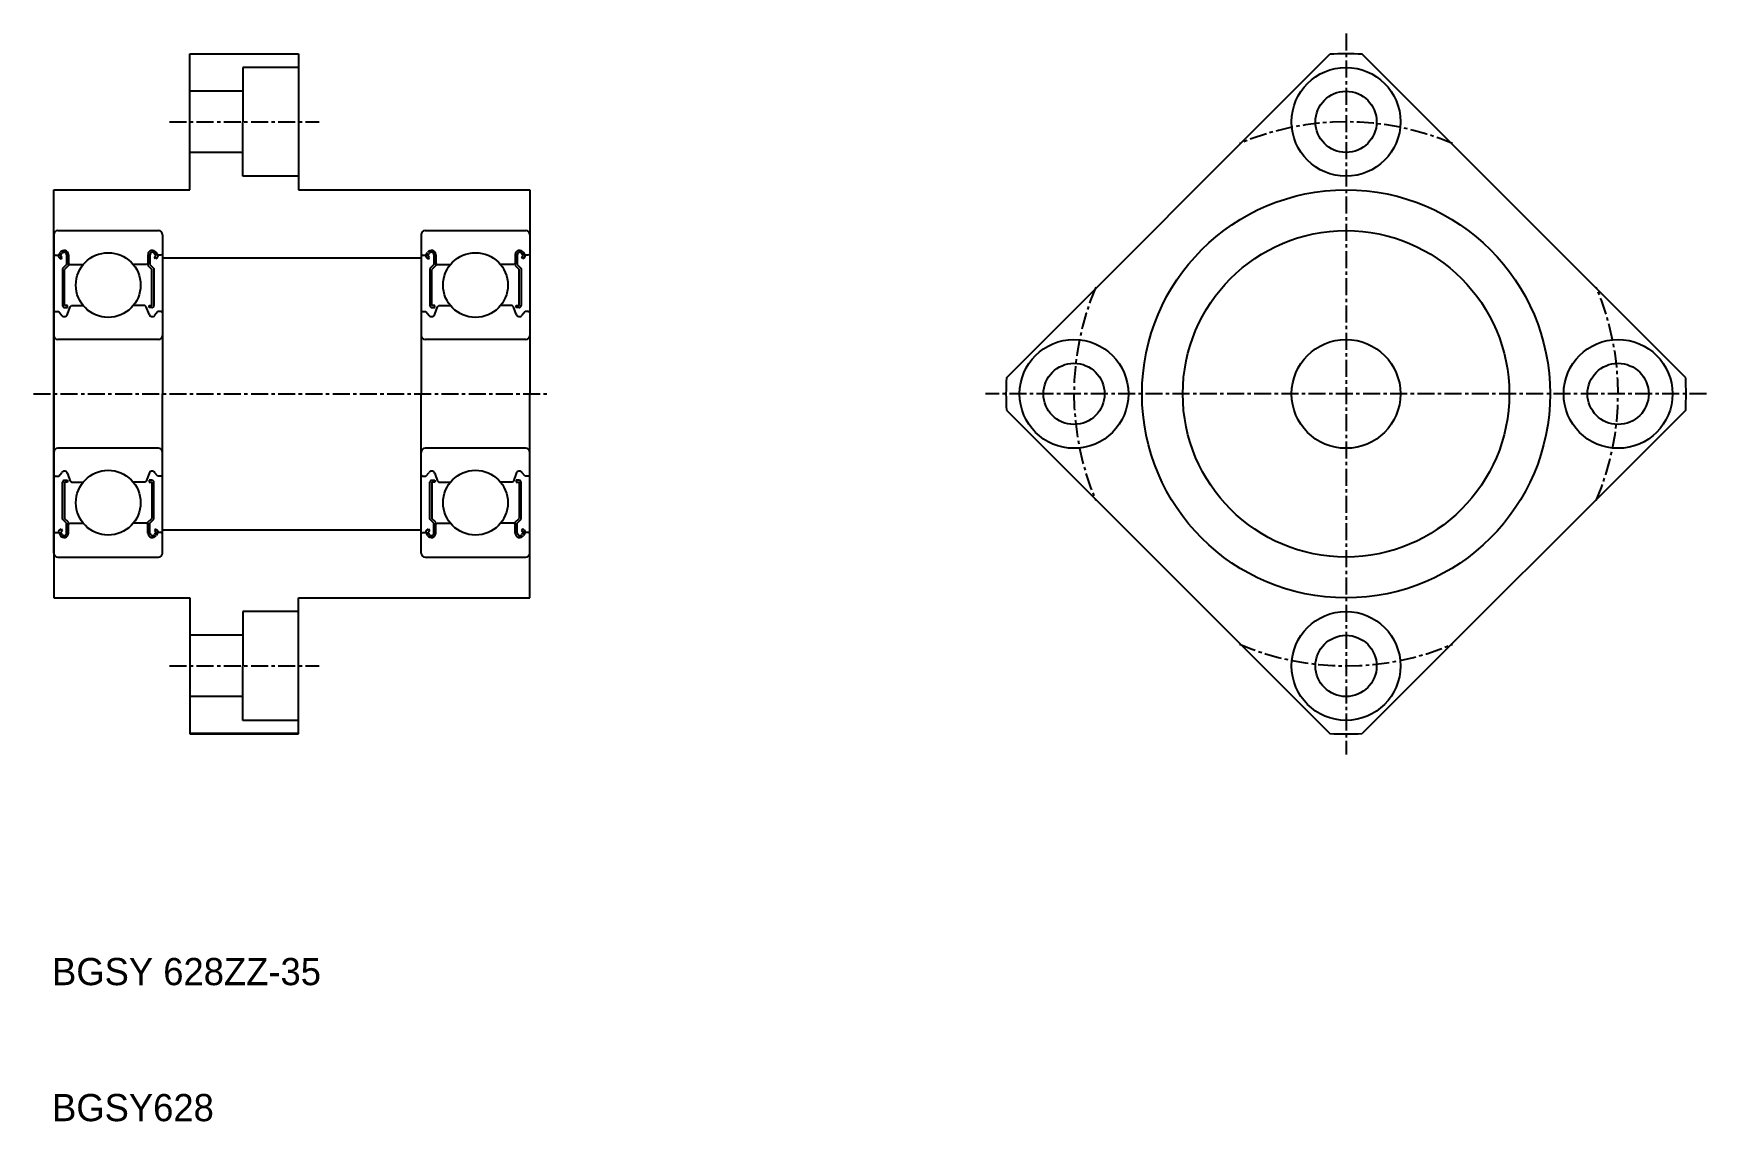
# Model space of a CAD drawing. Extents: x 124 to 247, y 62 to 142.
import ezdxf

# ---------------------------------------------------------------- set-up
doc = ezdxf.new("R2010")
doc.units = 0
doc.linetypes.add('CENTER', pattern=[2, 1.25, -0.25, 0.25, -0.25])
doc.linetypes.add('DASHED', pattern=[19.05, 12.7, -6.35])
doc.layers.get('0').update_dxf_attribs({"linetype": 'CONTINUOUS'})
doc.layers.add('CENTER', color=1, linetype='CENTER')

msp = doc.modelspace()

# ---------------------------------------------------------------- linework, layer by layer
for p, q in [((135.57, 140.59), (143.57, 140.59)), ((135.57, 130.59), (135.57, 140.59)), ((143.57, 140.56), (135.57, 140.56)), ((143.57, 140.59), (143.57, 130.59)), ((195.6, 116.78), (219.38, 140.56)), ((245.54, 116.78), (221.76, 140.56)), ((125.57, 115.59), (125.57, 130.59)), ((125.57, 130.59), (135.57, 130.59)), ((143.57, 130.59), (160.57, 130.59)), ((160.57, 130.59), (160.57, 115.59)), ((125.57, 127.29), (125.57, 115.59)), ((125.87, 127.59), (133.27, 127.59)), ((133.57, 127.29), (133.57, 115.59)), ((152.57, 127.29), (152.57, 115.59)), ((152.87, 127.59), (160.27, 127.59)), ((160.57, 127.29), (160.57, 115.59)), ((125.57, 125.89), (125.67, 125.79)), ((125.67, 125.79), (125.93, 125.79)), ((125.93, 125.79), (126.05, 125.99)), ((125.99, 125.59), (126.11, 125.52)), ((126.06, 125.72), (126.17, 125.91)), ((126.18, 125.64), (126.06, 125.72)), ((126.11, 125.52), (126.18, 125.64)), ((126.51, 125.82), (126.51, 125.09)), ((126.65, 125.82), (126.65, 125.03)), ((132.49, 125.82), (132.49, 125.03)), ((132.64, 125.82), (132.64, 125.09)), ((132.96, 125.64), (133.09, 125.72)), ((133.04, 125.52), (132.96, 125.64)), ((133.09, 125.72), (132.97, 125.91)), ((133.16, 125.59), (133.04, 125.52)), ((133.21, 125.79), (133.1, 125.99)), ((133.47, 125.79), (133.21, 125.79)), ((133.57, 125.89), (133.47, 125.79)), ((152.57, 125.89), (152.67, 125.79)), ((152.67, 125.79), (152.93, 125.79)), ((152.93, 125.79), (153.05, 125.99)), ((152.99, 125.59), (153.11, 125.52)), ((153.06, 125.72), (153.17, 125.91)), ((153.18, 125.64), (153.06, 125.72)), ((153.11, 125.52), (153.18, 125.64)), ((153.51, 125.82), (153.51, 125.09)), ((153.65, 125.82), (153.65, 125.03)), ((159.49, 125.82), (159.49, 125.03)), ((159.64, 125.82), (159.64, 125.09)), ((159.96, 125.64), (160.09, 125.72)), ((160.04, 125.52), (159.96, 125.64)), ((160.09, 125.72), (159.97, 125.91)), ((160.16, 125.59), (160.04, 125.52)), ((160.21, 125.79), (160.1, 125.99)), ((160.47, 125.79), (160.21, 125.79)), ((160.57, 125.89), (160.47, 125.79)), ((126.51, 125.09), (126.22, 124.8)), ((126.22, 124.8), (126.22, 122.08)), ((126.65, 125.03), (126.36, 124.74)), ((126.36, 122.08), (126.36, 124.74)), ((126.65, 125.19), (126.75, 125.09)), ((126.75, 125.09), (127.72, 125.09)), ((132.39, 125.09), (131.42, 125.09)), ((132.49, 125.19), (132.39, 125.09)), ((132.49, 125.03), (132.78, 124.74)), ((132.64, 125.09), (132.93, 124.8)), ((132.78, 122.08), (132.78, 124.74)), ((132.93, 124.8), (132.93, 122.08)), ((153.51, 125.09), (153.22, 124.8)), ((153.22, 124.8), (153.22, 122.08)), ((153.65, 125.03), (153.36, 124.74)), ((153.36, 122.08), (153.36, 124.74)), ((153.65, 125.19), (153.75, 125.09)), ((153.75, 125.09), (154.72, 125.09)), ((159.39, 125.09), (158.42, 125.09)), ((159.49, 125.19), (159.39, 125.09)), ((159.49, 125.03), (159.78, 124.74)), ((159.64, 125.09), (159.93, 124.8)), ((159.78, 122.08), (159.78, 124.74)), ((159.93, 124.8), (159.93, 122.08)), ((126.58, 122.08), (126.36, 122.08)), ((126.36, 121.94), (126.58, 121.94)), ((126.58, 121.94), (126.58, 122.08)), ((126.58, 121.44), (126.78, 121.99)), ((126.78, 121.99), (126.88, 122.09)), ((126.88, 122.09), (127.72, 122.09)), ((132.26, 122.09), (131.42, 122.09)), ((132.36, 121.99), (132.26, 122.09)), ((132.57, 121.44), (132.36, 121.99)), ((132.57, 121.94), (132.57, 122.08)), ((132.57, 122.08), (132.78, 122.08)), ((132.78, 121.94), (132.57, 121.94)), ((153.58, 122.08), (153.36, 122.08)), ((153.36, 121.94), (153.58, 121.94)), ((153.58, 121.94), (153.58, 122.08)), ((153.58, 121.44), (153.78, 121.99)), ((153.78, 121.99), (153.88, 122.09)), ((153.88, 122.09), (154.72, 122.09)), ((159.26, 122.09), (158.42, 122.09)), ((159.36, 121.99), (159.26, 122.09)), ((159.57, 121.44), (159.36, 121.99)), ((159.57, 121.94), (159.57, 122.08)), ((159.57, 122.08), (159.78, 122.08)), ((159.78, 121.94), (159.57, 121.94)), ((125.57, 121.54), (125.67, 121.64)), ((125.67, 121.64), (125.93, 121.64)), ((125.93, 121.64), (126.16, 121.35)), ((133.21, 121.64), (132.98, 121.35)), ((133.47, 121.64), (133.21, 121.64)), ((133.57, 121.54), (133.47, 121.64)), ((152.57, 121.54), (152.67, 121.64)), ((152.67, 121.64), (152.93, 121.64)), ((152.93, 121.64), (153.16, 121.35)), ((160.21, 121.64), (159.98, 121.35)), ((160.47, 121.64), (160.21, 121.64)), ((160.57, 121.54), (160.47, 121.64)), ((133.27, 119.59), (125.87, 119.59)), ((160.27, 119.59), (152.87, 119.59)), ((125.57, 115.59), (125.57, 100.59)), ((125.57, 103.89), (125.57, 115.59)), ((133.57, 103.89), (133.57, 115.59)), ((152.57, 103.89), (152.57, 115.59)), ((160.57, 100.59), (160.57, 115.59)), ((160.57, 103.89), (160.57, 115.59)), ((195.6, 114.4), (219.38, 90.62)), ((245.54, 114.4), (221.76, 90.62)), ((133.27, 111.59), (125.87, 111.59)), ((160.27, 111.59), (152.87, 111.59)), ((125.57, 109.64), (125.67, 109.54)), ((125.67, 109.54), (125.93, 109.54)), ((125.93, 109.54), (126.16, 109.82)), ((126.58, 109.74), (126.78, 109.18)), ((132.57, 109.74), (132.36, 109.18)), ((133.21, 109.54), (132.98, 109.82)), ((133.47, 109.54), (133.21, 109.54)), ((133.57, 109.64), (133.47, 109.54)), ((133.57, 109.74), (133.57, 109.74)), ((152.57, 109.64), (152.67, 109.54)), ((152.67, 109.54), (152.93, 109.54)), ((152.93, 109.54), (153.16, 109.82)), ((153.58, 109.74), (153.78, 109.18)), ((159.57, 109.74), (159.36, 109.18)), ((160.21, 109.54), (159.98, 109.82)), ((160.47, 109.54), (160.21, 109.54)), ((160.57, 109.64), (160.47, 109.54)), ((160.57, 109.74), (160.57, 109.74)), ((126.22, 106.37), (126.22, 109.09)), ((126.36, 109.24), (126.58, 109.24)), ((126.36, 109.09), (126.36, 106.43)), ((126.58, 109.09), (126.36, 109.09)), ((126.58, 109.24), (126.58, 109.09)), ((126.78, 109.18), (126.88, 109.09)), ((126.88, 109.09), (127.72, 109.09)), ((132.26, 109.09), (131.42, 109.09)), ((132.36, 109.18), (132.26, 109.09)), ((132.57, 109.24), (132.57, 109.09)), ((132.78, 109.24), (132.57, 109.24)), ((132.57, 109.09), (132.78, 109.09)), ((132.78, 109.09), (132.78, 106.43)), ((132.93, 106.37), (132.93, 109.09)), ((153.22, 106.37), (153.22, 109.09)), ((153.36, 109.24), (153.58, 109.24)), ((153.36, 109.09), (153.36, 106.43)), ((153.58, 109.09), (153.36, 109.09)), ((153.58, 109.24), (153.58, 109.09)), ((153.78, 109.18), (153.88, 109.09)), ((153.88, 109.09), (154.72, 109.09)), ((159.26, 109.09), (158.42, 109.09)), ((159.36, 109.18), (159.26, 109.09)), ((159.57, 109.24), (159.57, 109.09)), ((159.78, 109.24), (159.57, 109.24)), ((159.57, 109.09), (159.78, 109.09)), ((159.78, 109.09), (159.78, 106.43)), ((159.93, 106.37), (159.93, 109.09)), ((126.51, 106.09), (126.22, 106.37)), ((126.65, 106.15), (126.36, 106.43)), ((126.51, 105.35), (126.51, 106.09)), ((126.65, 105.35), (126.65, 106.15)), ((126.65, 105.99), (126.75, 106.09)), ((126.75, 106.09), (127.72, 106.09)), ((132.39, 106.09), (131.42, 106.09)), ((132.49, 105.99), (132.39, 106.09)), ((132.49, 106.15), (132.78, 106.43)), ((132.49, 105.35), (132.49, 106.15)), ((132.64, 106.09), (132.93, 106.37)), ((132.64, 105.35), (132.64, 106.09)), ((133.57, 106.81), (133.57, 106.81)), ((153.51, 106.09), (153.22, 106.37)), ((153.65, 106.15), (153.36, 106.43)), ((153.51, 105.35), (153.51, 106.09)), ((153.65, 105.35), (153.65, 106.15)), ((153.65, 105.99), (153.75, 106.09)), ((153.75, 106.09), (154.72, 106.09)), ((159.39, 106.09), (158.42, 106.09)), ((159.49, 105.99), (159.39, 106.09)), ((159.49, 106.15), (159.78, 106.43)), ((159.49, 105.35), (159.49, 106.15)), ((159.64, 106.09), (159.93, 106.37)), ((159.64, 105.35), (159.64, 106.09)), ((160.57, 106.81), (160.57, 106.81)), ((125.57, 105.29), (125.67, 105.39)), ((125.67, 105.39), (125.93, 105.39)), ((125.93, 105.39), (126.05, 105.19)), ((125.99, 105.58), (126.11, 105.66)), ((126.18, 105.53), (126.06, 105.46)), ((126.06, 105.46), (126.17, 105.26)), ((126.11, 105.66), (126.18, 105.53)), ((133.04, 105.66), (132.96, 105.53)), ((132.96, 105.53), (133.09, 105.46)), ((133.09, 105.46), (132.97, 105.26)), ((133.16, 105.58), (133.04, 105.66)), ((133.21, 105.39), (133.1, 105.19)), ((133.47, 105.39), (133.21, 105.39)), ((133.57, 105.29), (133.47, 105.39)), ((152.57, 105.29), (152.67, 105.39)), ((152.67, 105.39), (152.93, 105.39)), ((152.93, 105.39), (153.05, 105.19)), ((152.99, 105.58), (153.11, 105.66)), ((153.18, 105.53), (153.06, 105.46)), ((153.06, 105.46), (153.17, 105.26)), ((153.11, 105.66), (153.18, 105.53)), ((160.04, 105.66), (159.96, 105.53)), ((159.96, 105.53), (160.09, 105.46)), ((160.09, 105.46), (159.97, 105.26)), ((160.16, 105.58), (160.04, 105.66)), ((160.21, 105.39), (160.1, 105.19)), ((160.47, 105.39), (160.21, 105.39)), ((160.57, 105.29), (160.47, 105.39)), ((125.87, 103.59), (133.27, 103.59)), ((152.87, 103.59), (160.27, 103.59)), ((125.57, 100.59), (135.57, 100.59)), ((135.57, 100.59), (135.57, 90.59)), ((143.57, 100.59), (160.57, 100.59)), ((143.57, 90.59), (143.57, 100.59)), ((143.57, 90.62), (135.57, 90.62)), ((135.57, 90.59), (143.57, 90.59))]:
    msp.add_line(p, q)
at = {"color": 3, "linetype": 'DASHED'}
for p, q in [((139.47, 139.59), (139.47, 135.59)), ((143.57, 139.59), (139.47, 139.59)), ((139.47, 137.84), (135.57, 137.84)), ((139.47, 131.59), (139.47, 135.59)), ((139.47, 133.34), (135.57, 133.34)), ((143.57, 131.59), (139.47, 131.59)), ((139.47, 99.59), (139.47, 95.59)), ((143.57, 99.59), (139.47, 99.59)), ((139.47, 97.84), (135.57, 97.84)), ((139.47, 91.59), (139.47, 95.59)), ((139.47, 93.34), (135.57, 93.34)), ((143.57, 91.59), (139.47, 91.59))]:
    msp.add_line(p, q, dxfattribs=at)
at = {"color": 7, "linetype": 'CONTINUOUS'}
for p, q in [((133.57, 125.59), (152.57, 125.59)), ((133.57, 105.59), (152.57, 105.59))]:
    msp.add_line(p, q, dxfattribs=at)
for centre, radius in [((220.57, 135.59), 4), ((220.57, 135.59), 2.25), ((220.57, 115.59), 15), ((220.57, 115.59), 12), ((129.57, 123.59), 2.38), ((156.57, 123.59), 2.38), ((200.57, 115.59), 4), ((220.57, 115.59), 4), ((240.57, 115.59), 4), ((200.57, 115.59), 2.25), ((240.57, 115.59), 2.25), ((129.57, 107.59), 2.38), ((156.57, 107.59), 2.38), ((220.57, 95.59), 4), ((220.57, 95.59), 2.25)]:
    msp.add_circle(centre, radius)
for centre, radius, start, end in [((220.57, 115.59), 25, 87.2686, 92.7314), ((125.87, 127.29), 0.3, 90, 180), ((133.27, 127.29), 0.3, 0, 90), ((152.87, 127.29), 0.3, 90, 180), ((160.27, 127.29), 0.3, 0, 90), ((126.06, 125.72), 0.144, 149.9888, 240.0043), ((126.33, 125.82), 0.323, 0, 150.0014), ((126.33, 125.82), 0.179, 0, 150.0026), ((132.82, 125.82), 0.323, 29.9986, 180), ((132.82, 125.82), 0.179, 29.9974, 180), ((133.09, 125.72), 0.144, 299.9957, 30.0112), ((153.06, 125.72), 0.144, 149.9888, 240.0043), ((153.33, 125.82), 0.323, 0, 150.0014), ((153.33, 125.82), 0.179, 0, 150.0026), ((159.82, 125.82), 0.323, 29.9986, 180), ((159.82, 125.82), 0.179, 29.9974, 180), ((160.09, 125.72), 0.144, 299.9957, 30.0112), ((126.36, 122.08), 0.144, 180, 270), ((132.78, 122.08), 0.144, 270, 359.9999), ((153.36, 122.08), 0.144, 180, 270), ((159.78, 122.08), 0.144, 270, 359.9999), ((126.35, 121.51), 0.241, 220.0019, 343.1525), ((132.8, 121.51), 0.241, 196.8475, 319.9981), ((153.35, 121.51), 0.241, 220.0019, 343.1525), ((159.8, 121.51), 0.241, 196.8475, 319.9981), ((125.87, 119.89), 0.3, 180, 270), ((133.27, 119.89), 0.3, 270, 0), ((152.87, 119.89), 0.3, 180, 270), ((160.27, 119.89), 0.3, 270, 0), ((220.57, 115.59), 25, 177.2686, 182.7314), ((220.57, 115.59), 25, 357.2686, 2.7314), ((125.87, 111.29), 0.3, 90, 180), ((133.27, 111.29), 0.3, 0, 90), ((152.87, 111.29), 0.3, 90, 180), ((160.27, 111.29), 0.3, 0, 90), ((126.35, 109.67), 0.241, 16.8475, 139.9981), ((132.8, 109.67), 0.241, 40.0019, 163.1525), ((153.35, 109.67), 0.241, 16.8475, 139.9981), ((159.8, 109.67), 0.241, 40.0019, 163.1525), ((126.36, 109.09), 0.144, 90, 179.9999), ((132.78, 109.09), 0.144, 0.0001, 90), ((153.36, 109.09), 0.144, 90, 179.9999), ((159.78, 109.09), 0.144, 0.0001, 90), ((126.06, 105.46), 0.144, 119.9957, 210.0112), ((126.33, 105.35), 0.323, 209.9986, 0), ((126.33, 105.35), 0.179, 209.9974, 0), ((132.82, 105.35), 0.323, 180, 330.0014), ((132.82, 105.35), 0.179, 180, 330.0026), ((133.09, 105.46), 0.144, 329.9888, 60.0043), ((153.06, 105.46), 0.144, 119.9957, 210.0112), ((153.33, 105.35), 0.323, 209.9986, 0), ((153.33, 105.35), 0.179, 209.9974, 0), ((159.82, 105.35), 0.323, 180, 330.0014), ((159.82, 105.35), 0.179, 180, 330.0026), ((160.09, 105.46), 0.144, 329.9888, 60.0043), ((125.87, 103.89), 0.3, 180, 270), ((133.27, 103.89), 0.3, 270, 0), ((152.87, 103.89), 0.3, 180, 270), ((160.27, 103.89), 0.3, 270, 0), ((220.57, 115.59), 25, 267.2686, 272.7314)]:
    msp.add_arc(centre, radius, start, end)
at = {"layer": 'CENTER', "color": 1, "linetype": 'CENTER'}
for p, q in [((220.57, 142.09), (220.57, 89.09)), ((134.07, 135.59), (145.07, 135.59)), ((124.07, 115.59), (162.07, 115.59)), ((247.07, 115.59), (194.07, 115.59)), ((134.07, 95.59), (145.07, 95.59))]:
    msp.add_line(p, q, dxfattribs=at)
for start, end in [(66.9261, 113.0739), (156.9261, 203.0739), (336.9261, 23.0739), (246.9261, 293.0739)]:
    msp.add_arc((220.57, 115.59), 20, start, end, dxfattribs=at)

# ---------------------------------------------------------------- texts
for s, p in [('BGSY 628ZZ-35', (125.44, 72.12)), ('BGSY628', (125.44, 62.12))]:
    msp.add_text(s, height=2).set_placement(p)

doc.saveas('drawing.dxf')
